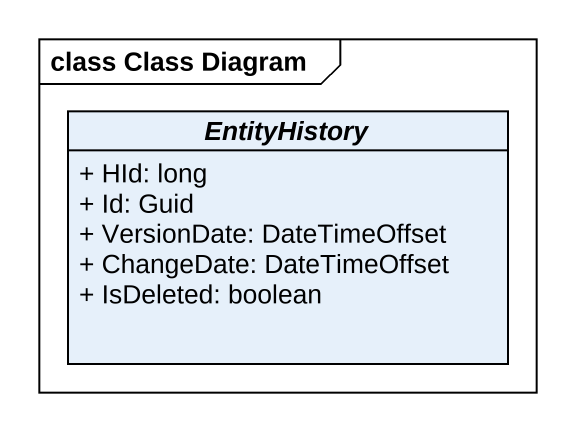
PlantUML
@startuml
mainframe class Class Diagram
hide circle
hide empty members
skinparam classAttributeIconSize 0
abstract class EntityHistory {
  + HId: long
  + Id: Guid
  + VersionDate: DateTimeOffset
  + ChangeDate: DateTimeOffset
  + IsDeleted: boolean
}
@enduml
